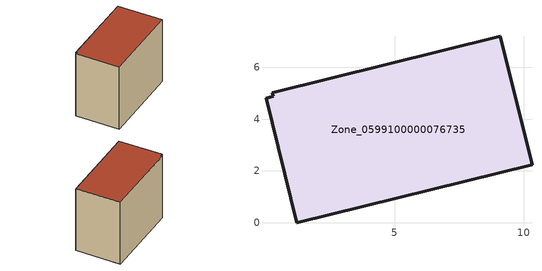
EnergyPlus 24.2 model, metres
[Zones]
Zone_0599100000076735
 floor ground (C_G): 0.03,4.81 0.3,4.88 0.28,5.01 9.08,7.19 10.31,2.24 1.23,0 z0
 wall outside (C_F): 10.31,2.24 9.08,7.19 0.28,5.01 0.3,4.88 0.03,4.81 1.23,0 10.31,2.24 z0:7.69
 roof outside (C_R): 0.3,4.88 0.03,4.81 1.23,0 10.31,2.24 9.08,7.19 0.28,5.01 z7.69
[BUILDING]
Pand.0599100000076735: North Axis=0; Terrain=City; Loads Convergence Tolerance Value=0.04; Temperature Convergence Tolerance Value=0.4; Solar Distribution=FullExterior; Maximum Number of Warmup Days=25; Minimum Number of Warmup Days=1
[Site:Location]
Rotterdam.The.Hague.AP_ZH_NLD Design_Conditions: Latitude=51.96; Longitude=4.45; Time Zone=1; Elevation=-4.5
[SITE:GROUNDTEMPERATURE:BUILDINGSURFACE]
18, 18, 18, 18, 18, 18, 18, 18, 18, 18, 18, 18
[MATERIAL] Thermal Absorptance=0.9; Solar Absorptance=0.7; Visible Absorptance=0.7
Name | Roughness | Thickness | Conductivity | Density | Specific Heat
G.TI.1975-1991 | MediumSmooth | 0.15 | 0.288461 | 540 | 1210
F.TI.1975-1991 | Rough | 0.3 | 0.230769 | 1920 | 840
R.TI.1975-1991 | MediumRough | 0.2 | 0.153846 | 1500 | 1000
[CONSTRUCTION]
C_G: G.TI.1975-1991
C_F: F.TI.1975-1991
C_R: R.TI.1975-1991
[ZONE]
Zone_0599100000076735: Type=1; Multiplier=1; Ceiling Height=Autocalculate; Volume=Autocalculate; Floor Area=autocalculate; Part of Total Floor Area=Yes
[ZONEINFILTRATION:DESIGNFLOWRATE]
Infil_Zone_0599100000076735: Zone or ZoneList or Space or SpaceList=Zone_0599100000076735; Schedule=AlwaysOn; Design Flow Rate Calculation Method=Flow/Area; Flow Rate per Floor Area=0.003; Constant Term Coefficient=1; Temperature Term Coefficient=0; Velocity Term Coefficient=0; Velocity Squared Term Coefficient=0
[HVACTEMPLATE:ZONE:IDEALLOADSAIRSYSTEM]
Zone_0599100000076735: Maximum Heating Supply Air Temperature=50; Minimum Cooling Supply Air Temperature=13; Maximum Heating Supply Air Humidity Ratio=0.0156; Minimum Cooling Supply Air Humidity Ratio=0.0077; Heating Limit=NoLimit; Cooling Limit=NoLimit; Dehumidification Control Type=ConstantSensibleHeatRatio; Cooling Sensible Heat Ratio=0.7; Dehumidification Setpoint=60; Humidification Control Type=None; Humidification Setpoint=30; Outdoor Air Method=None; Outdoor Air Flow Rate per Person=0.00944; Outdoor Air Flow Rate per Zone Floor Area=0; Outdoor Air Flow Rate per Zone=0; Demand Controlled Ventilation Type=None; Outdoor Air Economizer Type=NoEconomizer; Heat Recovery Type=None; Sensible Heat Recovery Effectiveness=0.7; Latent Heat Recovery Effectiveness=0.65
[ZONECONTROL:THERMOSTAT]
ThermostatControl_Zone_0599100000076735: Zone or ZoneList=Zone_0599100000076735; Control Type Schedule=DualSetpointControlType; Control 1=Thermostat_Zone_0599100000076735; Temperature Difference Between Cutout And Setpoint=0
[THERMOSTATSETPOINT:DUALSETPOINT]
Thermostat_Zone_0599100000076735: Heating Setpoint Temperature Schedule=HeatingSetpoint_Zone_0599100000076735; Cooling Setpoint Temperature Schedule=CoolingSetpoint_Zone_0599100000076735
[SCHEDULE:COMPACT]
HeatingSetpoint_Zone_0599100000076735: Through: 12/31, For: AllDays, Until: 24:00, 21
CoolingSetpoint_Zone_0599100000076735: Through: 12/31, For: AllDays, Until: 24:00, 24
DualSetpointControlType: Through: 12/31, For: AllDays, Until: 24:00, 4
AlwaysOn: Through: 12/31, For: AllDays, Until: 24:00, 1
